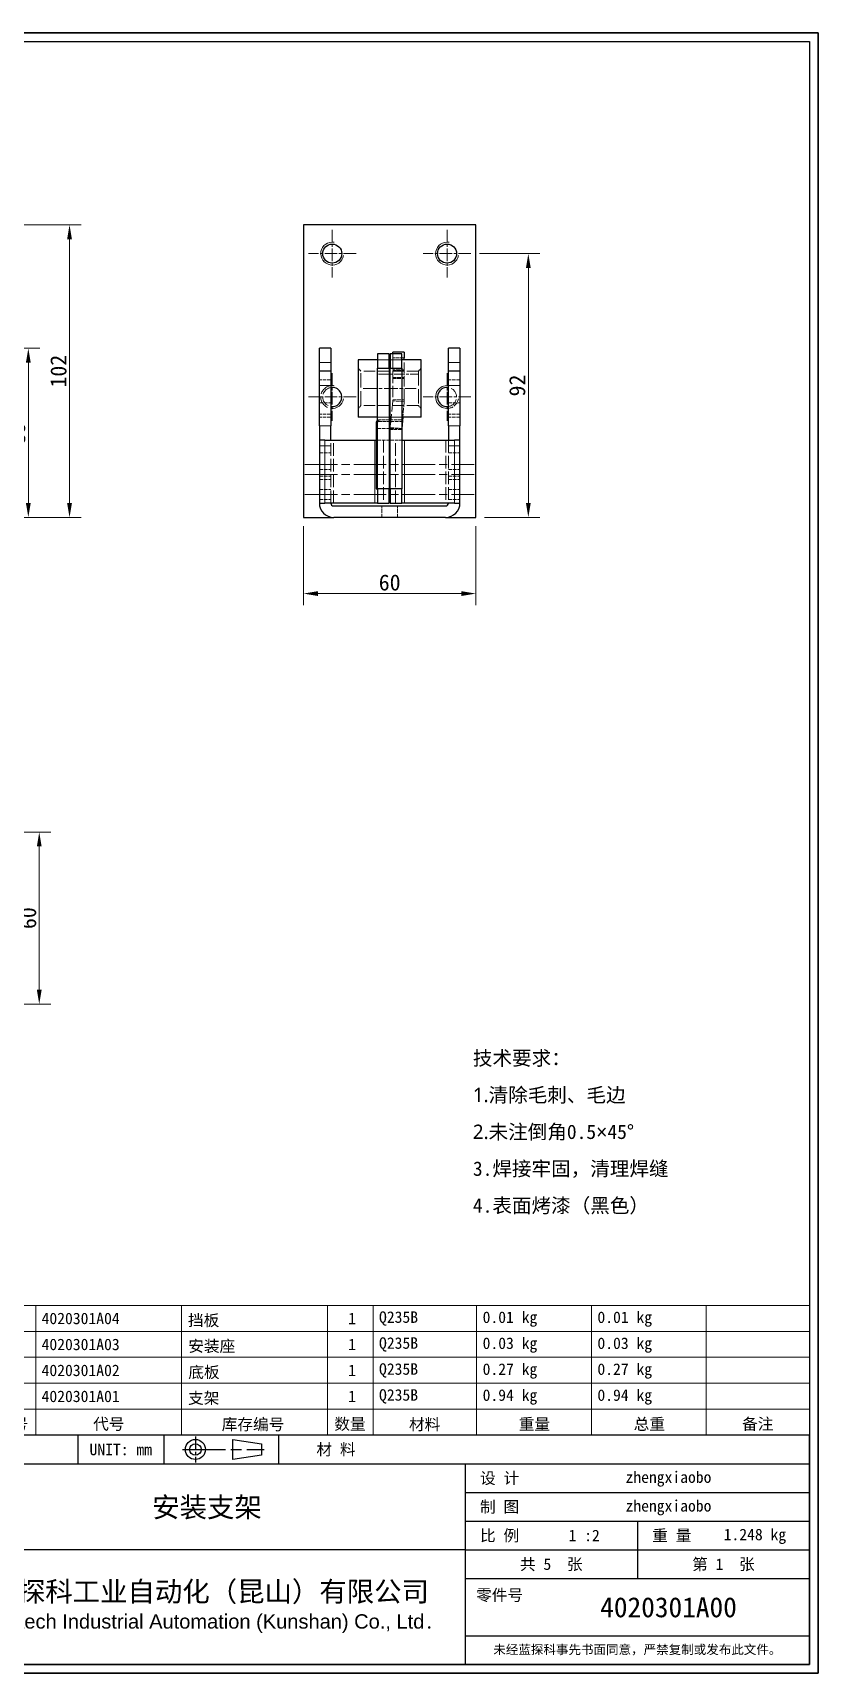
# Model space of a CAD drawing. Header units: millimetres. Extents: x 12 to 829, y 11 to 583.
# Drawn here: x 555 to 829, y 11 to 583 of the extents above; entities that cross this region are included whole.
import ezdxf
from ezdxf.enums import TextEntityAlignment as Align

# ---------------------------------------------------------------- set-up
doc = ezdxf.new("R2010")
doc.units = ezdxf.units.MM
doc.header["$LTSCALE"] = 2
doc.linetypes.add('CHAIN', pattern=[0.3543, 0.2362, -0.0295, 0.0591, -0.0295])
doc.linetypes.add('DASHED', pattern=[0.2067, 0.1654, -0.0413])
for name, color, linetype, lineweight in [('1', 7, 'Continuous', 18), ('可见 (ISO)', 7, 'Continuous', 25), ('可见窄的 (ISO)', 7, 'Continuous', 18), ('图框 (ISO)', 7, 'Continuous', 35), ('标题 (ISO)', 7, 'Continuous', 25)]:
    doc.layers.add(name, color=color, linetype=linetype, lineweight=lineweight)
for name, color, linetype, lineweight, true_color in [('中心标记 (ISO)', 1, 'CHAIN', 18, 0xff0000), ('中心线 (ISO)', 1, 'CHAIN', 18, 0xff0000), ('尺寸 (ISO)', 7, 'Continuous', 18, 0x008000), ('符号 (ISO)', 7, 'Continuous', 18, 0x008000), ('隐藏 (ISO)', 5, 'DASHED', 18, 0x0000ff), ('隐藏窄的 (ISO)', 5, 'DASHED', 18, 0x0000ff)]:
    doc.layers.add(name, color=color, linetype=linetype, lineweight=lineweight, true_color=true_color)
doc.styles.add('文本样式164', font='SimSun.ttf')
doc.styles.add('文本样式165', font='SimSun.ttf')
doc.styles.add('文本样式74', font='SimSun.ttf')
doc.styles.add('最新国标', font='simfang.ttf')
doc.styles.add('注释文本 (ISO)', font='simfang.ttf')
doc.dimstyles.new('默认 (GB)', dxfattribs={"dimscale": 2, "dimtxt": 2.8, "dimasz": 2.5, "dimexe": 2, "dimexo": 1.5, "dimgap": 0.5, "dimtad": 1, "dimtoh": 1, "dimdsep": 46, "dimtxsty": '最新国标', "dimcen": 0.09, "dimdle": 10, "dimclrd": 256, "dimclre": 256, "dimclrt": 256, "dimaunit": 1, "dimadec": 3, "dimazin": 2, "dimtfac": 0.535714, "dimtmove": 0, "dimatfit": 3, "dimfxl": 0, "dimtolj": 1, "dimtzin": 0, "dimlwd": -1, "dimlwe": -1, "dimarcsym": 0})

# ---------------------------------------------------------------- blocks, each defined once
blk = doc.blocks.new('图框 最新国标')
at = {"layer": '图框 (ISO)'}
for p, q in [((6, 291.5), (414.5, 291.5)), ((414.5, 291.5), (414.5, 5.5)), ((414.5, 5.5), (6, 5.5))]:
    blk.add_line(p, q, dxfattribs=at)
at = {"layer": '图框 (ISO)', "color": 7, "linetype": 'Continuous', "lineweight": 25}
for p, q in [((18, 290), (413, 290)), ((18, 290), (413, 290)), ((413, 290), (413, 7)), ((413, 290), (413, 7)), ((413, 7), (6, 7)), ((413, 7), (18, 7))]:
    blk.add_line(p, q, dxfattribs=at)
at = {"layer": '图框 (ISO)', "style": '文本样式74'}
blk.add_attdef('零件代号_001', (44.41, 287.25), '', height=2.5, rotation=180, dxfattribs=at)
blk = doc.blocks.new('标题栏 最新国标')
at = {"layer": '标题 (ISO)'}
for p, q in [((381.98, -183.84), (196.98, -183.84)), ((196.98, -183.84), (196.98, -223.84)), ((254.48, -183.84), (254.48, -188.84)), ((269.48, -183.84), (269.48, -188.84)), ((281.48, -188.09), (281.48, -184.59)), ((281.48, -184.59), (286.48, -185.34)), ((286.48, -185.34), (286.48, -187.34)), ((289.48, -183.84), (289.48, -188.84)), ((381.98, -223.84), (381.98, -183.84)), ((383.48, -183.84), (383.48, -225.34)), ((286.48, -187.34), (281.48, -188.09)), ((196.98, -188.84), (381.98, -188.84)), ((232.98, -188.84), (232.98, -223.84)), ((321.98, -188.84), (321.98, -223.84)), ((321.98, -193.84), (381.98, -193.84)), ((321.98, -198.84), (381.98, -198.84)), ((351.98, -198.84), (351.98, -208.84)), ((321.98, -203.84), (232.98, -203.84)), ((321.98, -203.84), (381.98, -203.84)), ((321.98, -208.84), (381.98, -208.84)), ((321.98, -218.84), (381.98, -218.84)), ((196.98, -223.84), (381.98, -223.84)), ((383.48, -225.34), (196.98, -225.34))]:
    blk.add_line(p, q, dxfattribs=at)
at = {"layer": '标题 (ISO)', "linetype": 'CHAIN', "ltscale": 5.000333}
blk.add_line((274.98, -184.09), (274.98, -188.59), dxfattribs=at)
at = {"layer": '标题 (ISO)', "linetype": 'CHAIN', "ltscale": 15.834605}
blk.add_line((272.73, -186.34), (286.98, -186.34), dxfattribs=at)
at = {"layer": '标题 (ISO)'}
for radius in [1.75, 1]:
    blk.add_circle((274.98, -186.34), radius, dxfattribs=at)
at = {"layer": '1', "style": '文本样式164'}
for s, p in [('UNIT: mm', (261.98, -186.34)), ('材 料', (299.48, -186.34)), ('设 计', (327.98, -191.34)), ('制 图', (327.98, -196.34)), ('比 例', (327.98, -201.34)), ('重 量', (357.98, -201.34)), ('共 5  张', (336.98, -206.34)), ('第 1  张', (366.98, -206.34))]:
    blk.add_text(s, height=2, dxfattribs=at).set_placement(p, align=Align.MIDDLE_CENTER)
at = {"layer": '标题 (ISO)', "char_height": 2, "style": '注释文本 (ISO)'}
for s, insert, attachment_point, line_spacing_factor in [('{\\fSimSun|b0|i0|c134|p2;\\H0.65x;      未注公差角度及线性公差使用m\\P（GB/T1804-2000），未注形位公差使\\P用K级（GB/T 1184-1996）。\\P—————————————————\\P             6以下    ±0.05 mm\\P     6 ～   30以下    ±0.10 mm\\P    30 ～  120以下    ±0.15 mm\\P   120 ～  400以下    ±0.20 mm\\P   400 ～ 1000以下    ±0.30 mm\\P  1000 ～ 2000以下    ±0.50 mm\\P          2000以上    ±0.80 mm\\P\\H0.38462x;\\P\\H2.6x;           300以下    ±30′\\P   300 ～ 1000以下    ±15′\\P          1000以上    ±5′}', (198.48, -206.34), 4, 1.075116), ('{\\fMicrosoft YaHei|b0|i0|c134|p34;\\H1.75x;蓝探科工业自动化（昆山）有限公司\\P\\fArial|b0|i0|c0|p34;\\H0.71429x;Lantech Industrial Automation (Kunshan) Co., Ltd\\fFangSong|b0|i0|c134|p49;.\\H1.15195x; }', (277.48, -213.84), 5, 0.978695)]:
    blk.add_mtext(s, dxfattribs=dict(at, insert=insert, attachment_point=attachment_point, line_spacing_factor=line_spacing_factor))
at = {"layer": '标题 (ISO)', "attachment_point": 5, "style": '注释文本 (ISO)'}
for s, insert, char_height in [('\\fFangSong|b0|i0;零件号', (327.98, -211.84), 2), ('\\fSimSun|b0|i0;{\\H1.6000;未经蓝探科事先书面同意，严禁复制或发布此文件。}', (351.98, -221.34), 1.6)]:
    blk.add_mtext(s, dxfattribs=dict(at, insert=insert, char_height=char_height))
at = {"layer": '标题 (ISO)', "style": '注释文本 (ISO)'}
blk.add_attdef('材料', text='', height=2, dxfattribs=at).set_placement((324.48, -186.34), align=Align.MIDDLE_CENTER)
at = {"layer": '标题 (ISO)'}
for tag, p, height, style in [('设计人_001', (349.92, -192.16), 2, '注释文本 (ISO)'), ('库存编号_001', (267.46, -198.15), 3.5, '文本样式165'), ('设计人_001', (349.92, -197.16), 2, '注释文本 (ISO)'), ('视图比例_001', (339.99, -202.33), 2, '注释文本 (ISO)'), ('质量\\P3;_001', (367.02, -202.16), 2, '注释文本 (ISO)'), ('零件代号_001', (345.51, -215.59), 3.5, '文本样式165')]:
    blk.add_attdef(tag, p, '', height=height, dxfattribs=dict(at, style=style))
blk = doc.blocks.new('*D5')
at = {"layer": 'Defpoints', "color": 0, "transparency": 16777216}
for p in [(526.55, 473.01), (553.79, 473.01), (528.55, 414.01)]:
    blk.add_point(p, dxfattribs=at)
at = {"layer": '尺寸 (ISO)', "color": 116, "true_color": 0x00803f, "transparency": 16777216}
for p, q in [((529.55, 473.01), (557.79, 473.01)), ((553.79, 419.01), (553.79, 468.01)), ((531.55, 414.01), (557.79, 414.01))]:
    blk.add_line(p, q, dxfattribs=at)
for points in [[(552.95, 468.01), (554.62, 468.01), (553.79, 473.01)], [(552.95, 419.01), (554.62, 419.01), (553.79, 414.01)]]:
    blk.add_solid(points, dxfattribs=at)
at = {"layer": '尺寸 (ISO)', "transparency": 16777216, "insert": (549.95, 443.51), "char_height": 5.6, "attachment_point": 5, "rotation": 90, "style": '最新国标'}
blk.add_mtext('\\A1;59', dxfattribs=at)
blk = doc.blocks.new('*D7')
at = {"layer": 'Defpoints', "color": 0, "transparency": 16777216}
for p in [(528.55, 516.01), (568.14, 516.01), (528.55, 414.01)]:
    blk.add_point(p, dxfattribs=at)
at = {"layer": '尺寸 (ISO)', "color": 116, "true_color": 0x00803f, "transparency": 16777216}
for p, q in [((531.55, 516.01), (572.14, 516.01)), ((568.14, 419.01), (568.14, 511.01)), ((531.55, 414.01), (572.14, 414.01))]:
    blk.add_line(p, q, dxfattribs=at)
for points in [[(567.31, 511.01), (568.98, 511.01), (568.14, 516.01)], [(567.31, 419.01), (568.98, 419.01), (568.14, 414.01)]]:
    blk.add_solid(points, dxfattribs=at)
at = {"layer": '尺寸 (ISO)', "transparency": 16777216, "insert": (564.31, 465.01), "char_height": 5.6, "attachment_point": 5, "rotation": 90, "style": '最新国标'}
blk.add_mtext('\\A1;102', dxfattribs=at)
blk = doc.blocks.new('*D11')
at = {"layer": 'Defpoints', "color": 0, "transparency": 16777216}
for p in [(528.55, 304.29), (528.55, 244.29), (557.59, 244.29)]:
    blk.add_point(p, dxfattribs=at)
at = {"layer": '尺寸 (ISO)', "color": 116, "true_color": 0x00803f, "transparency": 16777216}
for p, q in [((531.55, 304.29), (561.59, 304.29)), ((557.59, 299.29), (557.59, 249.29)), ((531.55, 244.29), (561.59, 244.29))]:
    blk.add_line(p, q, dxfattribs=at)
for points in [[(556.76, 299.29), (558.43, 299.29), (557.59, 304.29)], [(556.76, 249.29), (558.43, 249.29), (557.59, 244.29)]]:
    blk.add_solid(points, dxfattribs=at)
at = {"layer": '尺寸 (ISO)', "transparency": 16777216, "insert": (553.76, 274.29), "char_height": 5.6, "attachment_point": 5, "rotation": 90, "style": '最新国标'}
blk.add_mtext('\\A1;60', dxfattribs=at)
blk = doc.blocks.new('*D17')
at = {"layer": 'Defpoints', "color": 0, "transparency": 16777216}
for p in [(649.69, 414.01), (709.69, 414.01), (709.69, 387.46)]:
    blk.add_point(p, dxfattribs=at)
at = {"layer": '尺寸 (ISO)', "color": 116, "true_color": 0x00803f, "transparency": 16777216}
for p, q in [((649.69, 411.01), (649.69, 383.46)), ((709.69, 411.01), (709.69, 383.46)), ((654.69, 387.46), (704.69, 387.46))]:
    blk.add_line(p, q, dxfattribs=at)
for points in [[(654.69, 388.29), (654.69, 386.62), (649.69, 387.46)], [(704.69, 388.29), (704.69, 386.62), (709.69, 387.46)]]:
    blk.add_solid(points, dxfattribs=at)
at = {"layer": '尺寸 (ISO)', "transparency": 16777216, "insert": (679.69, 391.29), "char_height": 5.6, "attachment_point": 5, "style": '最新国标'}
blk.add_mtext('\\A1;60', dxfattribs=at)
blk = doc.blocks.new('*D18')
at = {"layer": 'Defpoints', "color": 0, "transparency": 16777216}
for p in [(708.01, 506.01), (728.01, 506.01), (709.69, 414.01)]:
    blk.add_point(p, dxfattribs=at)
at = {"layer": '尺寸 (ISO)', "color": 116, "true_color": 0x00803f, "transparency": 16777216}
for p, q in [((711.01, 506.01), (732.01, 506.01)), ((728.01, 419.01), (728.01, 501.01)), ((712.69, 414.01), (732.01, 414.01))]:
    blk.add_line(p, q, dxfattribs=at)
for points in [[(727.18, 501.01), (728.84, 501.01), (728.01, 506.01)], [(727.18, 419.01), (728.84, 419.01), (728.01, 414.01)]]:
    blk.add_solid(points, dxfattribs=at)
at = {"layer": '尺寸 (ISO)', "transparency": 16777216, "insert": (724.18, 460.01), "char_height": 5.6, "attachment_point": 5, "rotation": 90, "style": '最新国标'}
blk.add_mtext('\\A1;92', dxfattribs=at)
blk = doc.blocks.new('明细栏')
at = {"layer": '符号 (ISO)'}
for p, q in [((413, 69.63), (270.2, 69.63)), ((270.2, 69.63), (270.2, 51.53)), ((278.2, 69.63), (278.2, 51.53)), ((303.6, 69.63), (303.6, 51.53)), ((329, 69.63), (329, 51.53)), ((337, 69.63), (337, 51.53)), ((355, 69.63), (355, 51.53)), ((375, 69.63), (375, 51.53)), ((395, 69.63), (395, 51.53)), ((413, 69.63), (413, 51.53)), ((413, 65.1), (270.2, 65.1)), ((413, 60.58), (270.2, 60.58)), ((413, 56.05), (270.2, 56.05)), ((413, 51.53), (270.2, 51.53)), ((270.2, 47), (270.2, 51.53)), ((278.2, 47), (278.2, 51.53)), ((303.6, 47), (303.6, 51.53)), ((329, 47), (329, 51.53)), ((337, 47), (337, 51.53)), ((355, 47), (355, 51.53)), ((375, 47), (375, 51.53)), ((395, 47), (395, 51.53)), ((413, 47), (413, 51.53)), ((413, 47), (270.2, 47))]:
    blk.add_line(p, q, dxfattribs=at)
at = {"layer": '符号 (ISO)', "char_height": 2, "attachment_point": 7, "style": '注释文本 (ISO)'}
for s, insert in [('0.01 kg', (356.04, 65.9)), ('0.01 kg', (376.04, 65.9)), ('4', (273.55, 66.35)), ('4020301A04', (279.2, 66.32)), ('挡板', (304.7, 65.81)), ('1', (332.61, 66.35)), ('Q235B', (337.99, 66.08)), ('3', (273.63, 61.8)), ('4020301A03', (279.2, 61.79)), ('安装座', (304.76, 61.3)), ('1', (332.61, 61.82)), ('Q235B', (337.99, 61.56)), ('0.03 kg', (356.04, 61.37)), ('0.03 kg', (376.04, 61.37)), ('2', (273.61, 57.3)), ('4020301A02', (279.2, 57.27)), ('底板', (304.76, 56.75)), ('1', (332.61, 57.3)), ('Q235B', (337.99, 57.03)), ('0.27 kg', (356.04, 56.85)), ('0.27 kg', (376.04, 56.85)), ('1', (273.81, 52.77)), ('4020301A01', (279.2, 52.74)), ('支架', (304.72, 52.24)), ('1', (332.61, 52.77)), ('Q235B', (337.99, 52.51)), ('0.94 kg', (356.04, 52.32)), ('0.94 kg', (376.04, 52.32)), ('序号', (271.42, 47.71)), ('代号', (288.19, 47.73)), ('库存编号', (310.58, 47.66)), ('数量', (330.21, 47.72)), ('材料', (343.21, 47.68)), ('重量', (362.33, 47.78)), ('总重', (382.36, 47.75)), ('备注', (401.25, 47.74))]:
    blk.add_mtext(s, dxfattribs=dict(at, insert=insert))

msp = doc.modelspace()

# ---------------------------------------------------------------- linework, layer by layer
at = {"layer": '中心标记 (ISO)', "ltscale": 9.249035}
for p, q in [((659.686, 514.332), (659.686, 497.685)), ((699.686, 514.332), (699.686, 497.685)), ((668.009, 506.008), (651.362, 506.008)), ((708.009, 506.008), (691.362, 506.008)), ((659.686, 464.332), (659.686, 447.685)), ((699.686, 464.332), (699.686, 447.685)), ((668.009, 456.008), (651.362, 456.008)), ((708.009, 456.008), (691.362, 456.008))]:
    msp.add_line(p, q, dxfattribs=at)
at = {"layer": '中心线 (ISO)', "ltscale": 7.778352}
msp.add_line((675.766, 464.008), (689.766, 464.008), dxfattribs=at)
at = {"layer": '中心线 (ISO)', "ltscale": 10.24949}
msp.add_line((670.462, 459.008), (688.909, 459.008), dxfattribs=at)
at = {"layer": '中心线 (ISO)', "ltscale": 23.990969}
for p, q in [((650.186, 432.508), (709.186, 432.508)), ((650.186, 429.008), (709.186, 429.008)), ((650.186, 422.008), (709.186, 422.008))]:
    msp.add_line(p, q, dxfattribs=at)
at = {"layer": '可见 (ISO)'}
for p, q in [((649.686, 516.008), (649.686, 414.008)), ((709.686, 516.008), (649.686, 516.008)), ((709.686, 414.008), (709.686, 516.008)), ((659.186, 473.008), (655.186, 473.008)), ((655.186, 468.008), (655.186, 473.008)), ((659.186, 473.008), (659.186, 468.008)), ((679.462, 471.008), (675.462, 471.008)), ((675.462, 471.008), (675.462, 466.008)), ((679.462, 466.008), (679.462, 471.008)), ((683.909, 471.008), (679.909, 471.008)), ((679.909, 471.008), (679.909, 466.008)), ((684.766, 471.621), (680.766, 471.621)), ((680.766, 471.008), (680.766, 471.621)), ((683.909, 466.008), (683.909, 471.008)), ((684.766, 471.621), (684.766, 469.621)), ((684.766, 469.008), (684.766, 469.621)), ((704.186, 473.008), (700.186, 473.008)), ((700.186, 468.008), (700.186, 473.008)), ((704.186, 473.008), (704.186, 468.008)), ((655.186, 465.008), (655.186, 468.008)), ((655.186, 460.008), (655.186, 465.008)), ((659.186, 465.008), (655.186, 465.008)), ((659.186, 468.008), (659.186, 465.008)), ((659.186, 465.008), (659.186, 460.008)), ((668.686, 469.008), (668.686, 449.008)), ((675.462, 469.008), (668.686, 469.008)), ((675.462, 466.008), (679.462, 466.008)), ((675.462, 424.008), (675.462, 466.008)), ((679.909, 469.008), (679.462, 469.008)), ((679.462, 466.008), (679.462, 424.008)), ((679.909, 466.008), (683.909, 466.008)), ((679.909, 424.008), (679.909, 466.008)), ((690.686, 469.008), (683.909, 469.008)), ((683.909, 466.008), (683.909, 424.008)), ((690.686, 449.008), (690.686, 469.008)), ((700.186, 465.008), (700.186, 468.008)), ((700.186, 460.008), (700.186, 465.008)), ((704.186, 465.008), (700.186, 465.008)), ((704.186, 468.008), (704.186, 465.008)), ((704.186, 465.008), (704.186, 460.008)), ((655.186, 446.008), (655.186, 460.008)), ((659.186, 460.008), (659.186, 446.008)), ((700.186, 446.008), (700.186, 460.008)), ((704.186, 460.008), (704.186, 446.008)), ((675.462, 449.008), (668.686, 449.008)), ((674.962, 447.008), (674.962, 424.008)), ((679.909, 449.008), (679.462, 449.008)), ((679.909, 448.008), (679.462, 448.008)), ((679.462, 447.508), (679.909, 447.508)), ((690.686, 449.008), (683.909, 449.008)), ((684.275, 449.008), (683.925, 445.007)), ((655.186, 446.008), (655.186, 441.008)), ((657.057, 441.008), (655.186, 441.008)), ((655.186, 441.008), (655.186, 419.008)), ((657.057, 441.008), (674.526, 441.008)), ((659.186, 441.008), (659.186, 446.008)), ((674.526, 441.008), (674.962, 441.008)), ((683.909, 441.008), (684.845, 441.008)), ((684.845, 441.008), (702.314, 441.008)), ((700.186, 446.008), (700.186, 441.008)), ((704.186, 441.008), (702.314, 441.008)), ((704.186, 441.008), (704.186, 446.008)), ((704.186, 419.008), (704.186, 441.008)), ((674.962, 424.008), (675.462, 424.008)), ((675.462, 424.008), (675.462, 419.008)), ((679.462, 424.008), (675.462, 424.008)), ((679.462, 419.008), (679.462, 424.008)), ((679.909, 424.008), (679.909, 419.008)), ((683.909, 424.008), (679.909, 424.008)), ((683.909, 419.008), (683.909, 424.008)), ((655.186, 419.008), (657.057, 419.008)), ((674.526, 419.008), (657.057, 419.008)), ((660.186, 418.008), (699.186, 418.008)), ((675.462, 419.008), (674.526, 419.008)), ((675.462, 419.008), (679.462, 419.008)), ((679.909, 419.008), (683.909, 419.008)), ((684.845, 419.008), (683.909, 419.008)), ((702.314, 419.008), (684.845, 419.008)), ((702.314, 419.008), (704.186, 419.008)), ((649.686, 414.008), (660.186, 414.008)), ((699.186, 414.008), (660.186, 414.008)), ((699.186, 414.008), (709.686, 414.008))]:
    msp.add_line(p, q, dxfattribs=at)
for centre in [(659.686, 506.008), (699.686, 506.008)]:
    msp.add_circle(centre, 3.324, dxfattribs=at)
for centre, radius, start, end in [((659.686, 456.008), 3.324, 261.34735, 98.65265), ((699.686, 456.008), 3.324, 81.34735, 278.65265), ((675.962, 447.008), 1, 120, 180), ((687.909, 444.659), 4, 175, 180), ((660.186, 419.008), 5, 180, 270), ((660.186, 419.008), 1, 180, 270), ((699.186, 419.008), 5, 270, 0), ((699.186, 419.008), 1, 270, 0)]:
    msp.add_arc(centre, radius, start, end, dxfattribs=at)
at = {"layer": '可见窄的 (ISO)'}
for p, q in [((683.909, 469.621), (684.766, 469.621)), ((655.186, 468.008), (659.186, 468.008)), ((700.186, 468.008), (704.186, 468.008)), ((655.186, 460.008), (659.186, 460.008)), ((700.186, 460.008), (704.186, 460.008)), ((675.462, 447.008), (674.962, 447.008)), ((659.186, 446.008), (655.186, 446.008)), ((657.057, 441.008), (657.057, 419.008)), ((674.526, 419.008), (674.526, 441.008)), ((683.909, 445.009), (683.925, 445.007)), ((684.845, 441.008), (684.845, 419.008)), ((704.186, 446.008), (700.186, 446.008)), ((702.314, 419.008), (702.314, 441.008))]:
    msp.add_line(p, q, dxfattribs=at)
for centre, start, end in [((659.686, 506.008), 80, 350), ((699.686, 506.008), 80, 350), ((659.686, 456.008), 80, 97.18076), ((699.686, 456.008), 82.81924, 277.18076), ((659.686, 456.008), 262.81924, 350)]:
    msp.add_arc(centre, 4, start, end, dxfattribs=at)
at = {"layer": '隐藏 (ISO)', "ltscale": 1.459109}
msp.add_line((680.766, 469.621), (680.766, 471.008), dxfattribs=at)
at = {"layer": '隐藏 (ISO)', "ltscale": 11.813186}
msp.add_line((680.766, 469.621), (680.766, 454.971), dxfattribs=at)
at = {"layer": '隐藏 (ISO)', "ltscale": 1.346724}
for p, q in [((669.686, 465.008), (668.686, 466.008)), ((689.686, 465.008), (690.686, 466.008)), ((669.686, 453.008), (668.686, 452.008)), ((689.686, 453.008), (690.686, 452.008))]:
    msp.add_line(p, q, dxfattribs=at)
at = {"layer": '隐藏 (ISO)', "ltscale": 15.198803}
for p, q in [((669.686, 453.008), (669.686, 465.008)), ((689.686, 465.008), (689.686, 453.008))]:
    msp.add_line(p, q, dxfattribs=at)
at = {"layer": '隐藏 (ISO)', "ltscale": 12.094824}
for p, q in [((689.686, 465.008), (669.686, 465.008)), ((689.686, 453.008), (669.686, 453.008))]:
    msp.add_line(p, q, dxfattribs=at)
at = {"layer": '隐藏 (ISO)', "ltscale": 3.809293}
for p, q in [((679.462, 469.008), (675.462, 469.008)), ((675.462, 469.008), (679.462, 469.008)), ((683.909, 469.008), (679.909, 469.008)), ((679.909, 469.008), (683.909, 469.008)), ((684.766, 465.508), (680.766, 465.508)), ((680.766, 465.238), (684.766, 465.238)), ((659.186, 462.008), (655.186, 462.008)), ((680.766, 462.779), (684.766, 462.779)), ((680.766, 462.508), (684.766, 462.508)), ((704.186, 462.008), (700.186, 462.008)), ((659.186, 450.008), (655.186, 450.008)), ((659.186, 449.008), (655.186, 449.008)), ((679.462, 449.008), (675.462, 449.008)), ((675.462, 449.008), (679.462, 449.008)), ((683.909, 449.008), (679.909, 449.008)), ((679.909, 449.008), (683.909, 449.008)), ((704.186, 450.008), (700.186, 450.008)), ((704.186, 449.008), (700.186, 449.008)), ((675.462, 445.008), (679.462, 445.008)), ((675.462, 441.008), (679.462, 441.008)), ((679.909, 445.008), (683.909, 445.008)), ((679.909, 441.008), (683.909, 441.008)), ((655.186, 439.008), (659.186, 439.008)), ((659.186, 439.008), (655.186, 439.008)), ((655.186, 436.558), (659.186, 436.558)), ((700.186, 439.008), (704.186, 439.008)), ((704.186, 439.008), (700.186, 439.008)), ((700.186, 436.558), (704.186, 436.558)), ((655.186, 430.758), (659.186, 430.758)), ((700.186, 430.758), (704.186, 430.758)), ((655.186, 428.458), (659.186, 428.458)), ((655.186, 427.258), (659.186, 427.258)), ((655.186, 423.758), (659.186, 423.758)), ((700.186, 428.458), (704.186, 428.458)), ((700.186, 427.258), (704.186, 427.258)), ((700.186, 423.758), (704.186, 423.758)), ((655.186, 420.258), (659.186, 420.258)), ((676.936, 414.008), (676.936, 418.008)), ((682.436, 414.008), (682.436, 418.008)), ((700.186, 420.258), (704.186, 420.258))]:
    msp.add_line(p, q, dxfattribs=at)
at = {"layer": '隐藏 (ISO)', "ltscale": 11.318649}
msp.add_line((684.766, 454.971), (684.766, 469.008), dxfattribs=at)
at = {"layer": '隐藏 (ISO)', "ltscale": 11.249909}
msp.add_line((680.75, 454.622), (679.94, 445.356), dxfattribs=at)
at = {"layer": '隐藏 (ISO)', "ltscale": 5.033516}
msp.add_line((684.735, 454.273), (684.275, 449.008), dxfattribs=at)
at = {"layer": '隐藏 (ISO)', "ltscale": 3.333119}
for p, q in [((679.462, 448.008), (675.962, 448.008)), ((675.962, 447.508), (679.462, 447.508))]:
    msp.add_line(p, q, dxfattribs=at)
at = {"layer": '隐藏 (ISO)', "ltscale": 3.859137}
for p, q in [((683.962, 448.008), (679.909, 448.008)), ((679.909, 447.508), (683.962, 447.508))]:
    msp.add_line(p, q, dxfattribs=at)
at = {"layer": '隐藏 (ISO)', "ltscale": 0.476074}
msp.add_line((683.962, 448.008), (683.962, 447.508), dxfattribs=at)
at = {"layer": '隐藏 (ISO)', "ltscale": 13.304306}
for p, q in [((659.186, 419.008), (659.186, 441.008)), ((700.186, 441.008), (700.186, 419.008))]:
    msp.add_line(p, q, dxfattribs=at)
at = {"layer": '隐藏 (ISO)', "ltscale": 1.925017}
msp.add_line((674.962, 441.008), (675.462, 441.008), dxfattribs=at)
at = {"layer": '隐藏 (ISO)', "ltscale": 13.986149}
msp.add_arc((659.686, 456.008), 4, 97.18076, 262.81924, dxfattribs=at)
at = {"layer": '隐藏 (ISO)', "ltscale": 11.414214}
for centre, start, end in [((659.686, 456.008), 98.65265, 261.34735), ((699.686, 456.008), 278.65265, 81.34735)]:
    msp.add_arc(centre, 3.324, start, end, dxfattribs=at)
at = {"layer": '隐藏 (ISO)', "ltscale": 0.187342}
msp.add_arc((699.686, 456.008), 4, 80, 82.81924, dxfattribs=at)
at = {"layer": '隐藏 (ISO)', "ltscale": 0.332332}
msp.add_arc((676.766, 454.971), 4, 355, 0, dxfattribs=at)
at = {"layer": '隐藏 (ISO)', "ltscale": 0.664765}
for centre, start, end in [((676.766, 454.971), 355, 0), ((687.909, 444.659), 175, 180)]:
    msp.add_arc(centre, 8, start, end, dxfattribs=at)
at = {"layer": '隐藏 (ISO)', "ltscale": 4.841393}
msp.add_arc((699.686, 456.008), 4, 277.18076, 350, dxfattribs=at)
at = {"layer": '隐藏 (ISO)', "ltscale": 0.498548}
msp.add_arc((675.962, 447.008), 1, 90, 120, dxfattribs=at)
at = {"layer": '隐藏 (ISO)', "ltscale": 0.747873}
msp.add_arc((675.962, 447.008), 0.5, 90, 180, dxfattribs=at)
at = {"layer": '隐藏窄的 (ISO)', "ltscale": 2.993763}
msp.add_line((680.766, 469.621), (683.909, 469.621), dxfattribs=at)
at = {"layer": '隐藏窄的 (ISO)', "ltscale": 3.809293}
for p, q in [((655.186, 454.008), (659.186, 454.008)), ((684.735, 454.273), (680.75, 454.622)), ((680.766, 454.971), (684.766, 454.971)), ((700.186, 454.008), (704.186, 454.008)), ((683.909, 444.659), (679.909, 444.659))]:
    msp.add_line(p, q, dxfattribs=at)
at = {"layer": '隐藏窄的 (ISO)', "ltscale": 0.476074}
msp.add_line((675.962, 447.508), (675.962, 448.008), dxfattribs=at)
at = {"layer": '隐藏窄的 (ISO)', "ltscale": 13.304306}
for p, q in [((660.121, 419.008), (660.121, 441.008)), ((677.59, 441.008), (677.59, 419.008)), ((681.781, 419.008), (681.781, 441.008)), ((699.25, 441.008), (699.25, 419.008))]:
    msp.add_line(p, q, dxfattribs=at)
at = {"layer": '隐藏窄的 (ISO)', "ltscale": 3.794742}
msp.add_line((679.94, 445.356), (683.909, 445.009), dxfattribs=at)

# ---------------------------------------------------------------- block references
at = {"xscale": 2, "yscale": 2, "zscale": 2}
msp.add_blockref('图框 最新国标', (0, 0), dxfattribs=at)
ref = msp.add_blockref('标题栏 最新国标', (62.035, 461.689), dxfattribs=dict(xscale=2, yscale=2, zscale=2))
ref.add_attrib('零件代号_001', '4020301A00', (753.05, 30.5), dxfattribs={"layer": '标题 (ISO)', "height": 7, "style": '文本样式165'})
ref.add_attrib('库存编号_001', '安装支架', (596.958, 65.383), dxfattribs={"layer": '标题 (ISO)', "height": 7, "style": '文本样式165'})
ref.add_attrib('质量\\P3;_001', '1.248 kg', (796.08, 57.366), dxfattribs={"layer": '标题 (ISO)', "height": 4, "style": '注释文本 (ISO)'})
ref.add_attrib('视图比例_001', '1 :2', (742.023, 57.034), dxfattribs={"layer": '标题 (ISO)', "height": 4, "style": '注释文本 (ISO)'})
ref.add_attrib('设计人_001', 'zhengxiaobo', (761.874, 77.366), dxfattribs={"layer": '标题 (ISO)', "height": 4, "style": '注释文本 (ISO)'})
ref.add_attrib('设计人_001', 'zhengxiaobo', (761.874, 67.366), dxfattribs={"layer": '标题 (ISO)', "height": 4, "style": '注释文本 (ISO)'})
at = {"layer": '符号 (ISO)', "xscale": 2, "yscale": 2, "zscale": 2}
msp.add_blockref('明细栏', (0, 0), dxfattribs=at)

# ---------------------------------------------------------------- texts
at = {"layer": '符号 (ISO)', "insert": (708.685, 199.452), "char_height": 5, "width": 74.8538, "attachment_point": 4, "line_spacing_factor": 1.541646, "style": '注释文本 (ISO)'}
msp.add_mtext('\\f仿宋_GB2312|b0|i0;{\\H5.0000;技术要求：\\P}\\fSegoe UI|b0|i0;{\\H5.0000;1.}\\f仿宋_GB2312|b0|i0;{\\H5.0000;清除毛刺、毛边\\P}\\fSegoe UI|b0|i0;{\\H5.0000;2.}\\f仿宋_GB2312|b0|i0;{\\H5.0000;未注倒角}\\fSimSun|b0|i0;{\\H5.0000;0.5}\\f??|b0|i0;{\\H5.0000;×}\\f仿宋_GB2312|b0|i0;{\\H5.0000;45}\\fSimSun|b0|i0;{\\H5.0000;°\\P}\\fSimSun|b0|i0;{\\H5.0000;3.焊接牢固，清理焊缝\\P}\\fFangSong|b0|i0;{\\H5.0000;4.表面烤漆（黑色）}', dxfattribs=at)

# ---------------------------------------------------------------- dimensions: what is measured, and where the dimension line sits
at = {"layer": '尺寸 (ISO)', "color": 116, "true_color": 0x00803f}
for base, p1, p2, angle, picture, middle in [((568.142, 516.008), (528.548, 414.008), (528.548, 516.008), 90, '*D7', (568.142, 465.008)), ((728.009, 506.008), (709.686, 414.008), (708.009, 506.008), 270, '*D18', (728.009, 460.008)), ((553.787, 473.008), (528.548, 414.008), (526.548, 473.008), 90, '*D5', (553.787, 443.508)), ((709.686, 387.455), (649.686, 414.008), (709.686, 414.008), 180, '*D17', (679.686, 387.455)), ((557.594, 244.292), (528.548, 304.292), (528.548, 244.292), 90, '*D11', (557.594, 274.292))]:
    dim = msp.add_linear_dim(base=base, p1=p1, p2=p2, angle=angle, dimstyle='默认 (GB)', override={"dimgap": 0.5, "dimtoh": 0, "dimdec": 2, "dimtol": 0, "dimlim": 0, "dimtp": 0, "dimtm": 0, "dimtdec": 2, "dimtofl": 0, "dimatfit": 1}, dxfattribs=at)
    dim.commit()
    dim.dimension.update_dxf_attribs({"geometry": picture, "text_midpoint": middle, "dimtype": 160})

doc.saveas('drawing.dxf')
